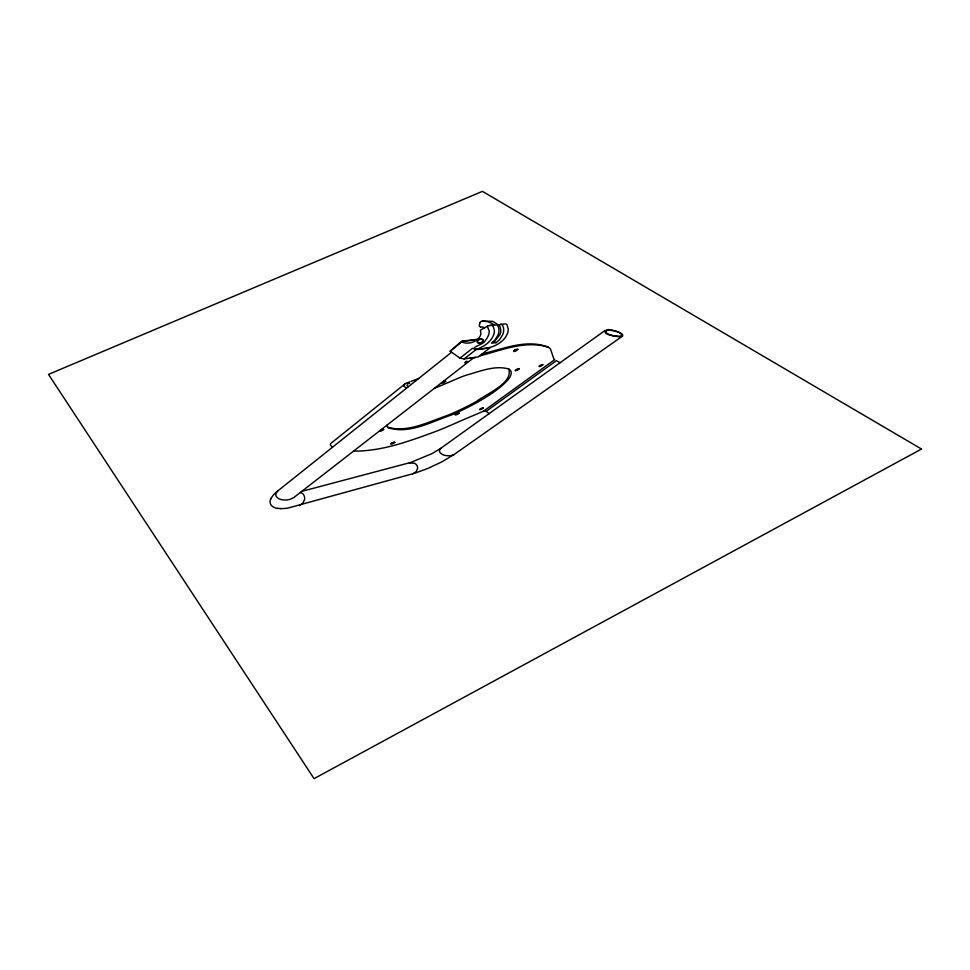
<?xml version="1.0" encoding="UTF-8"?>
<svg xmlns="http://www.w3.org/2000/svg" width="970" height="970" viewBox="0 0 970 970"><rect width="100%" height="100%" fill="white"/><g stroke="black" fill="none" stroke-linecap="round" stroke-linejoin="round"><path stroke-width="1.45" d="M462.266 341.185L462.266 341.149A2.255 1.14 -12.3 0 1 462.156 341.464L477.058 339.755M483.133 340.615L482.551 339.379A2.861 1.467 -11.8 0 0 480.32 338.991L479.701 339.112A2.437 1.237 -11.8 0 0 478.598 339.561L477.155 341.294A6.341 3.237 -11.7 0 0 477.191 342.143C478.452 344.544 482.902 343.041 483.096 340.591A4.632 2.364 -11.8 0 0 482.733 339.742L480.623 339.136M483.096 340.579L482.975 341.161A4.729 2.413 -11.8 0 1 482.454 341.913L480.623 342.98L478.343 342.786A3.868 1.976 -11.8 0 1 477.676 342.046L477.64 341.925A5.093 2.595 -11.8 0 1 477.931 340.628L478.562 339.973M459.174 413.159L458.531 412.978A5.48 3.019 -12.6 0 0 455.779 414.19L455.548 414.311A2.158 1.188 -12.6 0 0 455.16 414.651L455.269 414.99A3.929 2.158 -12.7 0 0 458.943 413.171M518.004 349.333L516.937 349.164A5.444 2.825 -10.9 0 0 514.088 350.546A3.225 1.673 -11 0 0 513.615 350.897L513.773 351.516A4.135 2.146 -11 0 0 517.701 349.406M519.326 368.758L518.501 368.6A5.396 2.861 -10.9 0 0 515.822 369.849L515.664 369.897A2.874 1.528 -10.9 0 0 515.24 370.285L515.397 370.758A4.038 2.134 -11 0 0 519.096 368.782M479.871 322.84L479.216 325.896A3.456 1.734 -11.7 0 0 479.532 326.453L480.489 326.854M542.957 364.744L542.182 364.562A5.396 2.861 -10.3 0 0 539.562 365.836A3.007 1.588 -10.3 0 0 539.065 366.187L539.199 366.648A4.062 2.146 -10.4 0 0 542.739 364.72M445.885 381.258L444.903 380.98A3.589 1.904 -12.8 0 0 443.993 381.222A6.39 3.395 -12.8 0 0 442.975 381.634M483.472 407.958L482.745 407.812A5.42 2.983 -11.9 0 0 480.162 409.025L480.029 409.061A2.267 1.249 -12 0 0 479.629 409.413L479.738 409.74A3.916 2.146 -12 0 0 483.242 407.958M270.836 498.968L270.945 498.725A20.261 11.519 -17.7 0 1 271.867 497.064L273.322 495.124A33.004 18.866 -17.5 0 1 278.075 490.674L451.571 352.231M383.756 429.48L382.859 429.237A6.087 3.346 -14.6 0 0 380.798 429.977M464.109 358.949L476.003 349.637L490.068 347.781L478.246 356.936L464.109 358.949L460.01 358.124L450.153 351.237L461.138 341.634A4.814 2.449 -12.2 0 1 461.696 341.234L477.191 339.282M394.948 442.356L394.184 442.138A5.662 3.165 -14.4 0 0 391.419 443.326M494.409 341.501L499.902 334.686A35.308 17.836 -12.1 0 0 500.835 331.049L500.423 327.654A28.312 14.307 -12 0 0 499.174 325.399L492.724 321.349L482.587 321.094L487.51 321.628L491.766 323.325A22.371 11.288 -11.9 0 1 493.924 325.059M330.491 443.714L404.805 384.035A3.771 1.988 -13.7 0 0 404.163 386.412M450.153 351.237L462.011 341.743A10.67 5.408 -12 0 0 464.691 342.871C470.462 344.023 477.07 341.367 480.077 336.238A20.431 10.318 -12.2 0 0 480.902 333.365L480.417 330.564A4.389 2.207 -11.7 0 1 480.683 329.994L488.019 325.92A5.832 2.934 -11.6 0 1 490.202 325.435M491.632 325.387A3.698 1.855 -11.6 0 0 490.929 325.374A4.535 2.279 -11.6 0 0 490.396 325.411L496.87 324.926A2.571 1.297 -11.4 0 1 497.683 325.496L498.883 328.442L498.895 331.861A42.741 21.57 -12.3 0 1 497.804 335.499L494.809 340.191L491.511 343.222L496.3 342.616L499.586 339.609L502.569 334.941A42.219 21.316 -12.2 0 0 503.636 331.34L503.612 327.945L502.399 325.011A2.558 1.285 -11.3 0 0 501.587 324.453L500.617 324.392A1.916 0.97 -11.3 0 0 499.332 324.792M278.05 490.662L276.147 493.063A10.112 5.711 -17.7 0 0 275.916 495.5L276.401 496.628A14.562 8.221 -17.6 0 0 285.156 500.023L286.671 499.974A10.33 5.844 -17.7 0 0 290.697 499.089L293.861 497.513L473.978 357.542M460.01 358.124L472.548 348.254L476.161 349.527M621.624 335.826L621.891 334.662L620.206 333.183A24.274 12.622 -8.9 0 0 611.827 330.479M280.281 508.607A29.015 16.381 -17.6 0 0 288.151 508.037L414.493 473.287L427.964 468.389L441.883 461.853L453.669 454.809L622.497 336.117L622.704 334.662L620.63 333.001A27.293 14.21 -9 0 0 611.621 330.164M611.646 330.139C606.238 327.86 601.364 332.819 609.099 334.674A29.67 15.096 -8.3 0 0 613.986 336.129L619.272 336.76L622.497 336.117M353.565 451.123C381.962 451.353 409.243 441.18 435.554 431.529A253.485 122.123 -14.6 0 0 460.204 421.101L483.23 411.328L554.743 359.627A15.156 7.942 -9.7 0 1 553.821 358.815L550.439 348.909A18.272 9.554 -10.5 0 0 548.22 347.199C526.916 338.578 503.139 348.957 482.102 353.953M605.001 330.515L440.428 448.564L432.087 453.572L410.698 462.472L301.779 491.366M440.732 448.346L439.592 449.656L439.555 451.62A10.003 5.687 -13 0 0 440.659 453.184L441.896 454.13A15.459 8.778 -12.9 0 0 445.303 455.524L450.128 455.888L453.899 454.651M391.383 443.314L391.068 443.532A1.601 0.897 -14.5 0 0 390.692 443.896L390.849 444.151A4.001 2.231 -14.5 0 0 394.729 442.32M465.467 361.628L466.631 361.155M434.22 388.449L461.781 376.748A142.905 81.795 -11.2 0 1 466.788 375.002C480.223 371.352 494.858 364.987 508.85 369.024C514.318 372.116 509.177 378.773 506.195 381.731C497.949 390.134 487.752 396.293 477.616 402.138A166.282 83.25 -14 0 1 451.474 414.966C431.686 421.55 409 434.754 388.061 427.637M418.688 378.47L410.953 381.38M415.512 380.992L414.639 381.319M409.546 381.889L407.436 382.653A6.305 3.322 -13.7 0 0 404.926 383.926M409.825 383.089L408.515 383.562A3.043 1.601 -13.7 0 0 407.254 384.205M473.324 358.051L475.409 357.348M479.459 356.002C501.405 350.303 525.546 339.985 548.208 347.199M299.318 505.588L302.749 503.357L304.556 499.514A20.443 11.64 -17.9 0 0 304.337 496.252L303.671 494.845A13.41 7.639 -17.7 0 0 302.058 493.196L300.361 492.469M412.686 473.821L416.082 471.759L417.609 468.425A15.035 8.633 -14.4 0 0 417.039 465.673L416.191 464.521A9.688 5.565 -14.3 0 0 414.433 463.26L409.364 462.848M493.342 341.634L496.3 342.616M467.152 361.81L467.019 361.81A1.455 0.752 -12.2 0 0 466.23 362.137L466.315 362.416A1.516 0.788 -12.2 0 0 467.043 362.089M500.617 324.392L505.976 323.847M280.233 508.559L279.19 508.486M278.875 508.45L277.687 508.292M611.852 330.455C605.353 328.139 603.595 334.068 611.027 335.05A27.063 13.774 -8.4 0 0 613.889 335.814L620.133 336.311A2.219 1.14 -8.5 0 0 621.661 335.85M477.01 349.079C467.976 347.599 484.442 344.811 485.339 340.409A29.767 15.047 -12.3 0 0 487.122 338.081L488.65 334.868A36.072 18.2 -12.4 0 0 489.171 330.916L487.267 326.162M560.066 362.756L556.428 360.658L486.176 411.328L489.147 413.632M387.648 427.152C407.655 433.141 428.679 421.623 447.473 415.439A164.112 82.171 -14 0 0 476.597 401.35C485.485 394.317 513.542 383.271 508.741 368.976M441.12 383.271L441.326 383.344A3.941 2.085 -12.8 0 0 445.582 381.246M406.903 385.454L408.358 386.703M404.247 386.375L406.406 388.267M332.334 447.352L330.54 445.06A5.929 3.249 -15.9 0 1 330.285 444.527M506.886 324.562L508.231 328.915A39.127 19.776 -12 0 1 507.371 333.813L505.6 337.099A32.543 16.466 -11.9 0 1 503.66 339.476C496.992 346.787 486.71 348.921 477.179 349.018C483.933 346.666 490.565 342.192 493.451 335.414A40.619 20.503 -12.4 0 0 494.373 330.406L493.075 325.956M478.598 339.985A2.534 1.285 -11.8 0 1 480.623 339.112M277.529 508.486A16.708 9.482 -17.8 0 1 270.691 498.98M388.036 427.637A12.028 6.572 -14.2 0 1 386.981 425.163M480.114 322.792A2.74 1.37 -11.7 0 1 482.296 320.997M480.489 326.841A9.324 4.704 -11.9 0 1 484.442 327.678M483.242 411.341A2.534 1.394 -11.9 0 1 485.279 411.025M492.772 325.665A2.51 1.261 -11.5 0 1 493.099 325.92M472.499 357.772A8.633 4.45 -12 0 1 470.001 358.1M467.649 361.507A2.279 1.188 -12.2 0 1 464.63 362.756M515.713 349.588A6.426 3.322 -11.1 0 1 514.439 350.243M443.775 381.307A6.05 3.189 -12.9 0 1 442.963 381.731M383.514 429.48A4.074 2.231 -14.7 0 1 379.355 431.347M921.5 449.049L314.062 778.643L48.5 374.384L482.429 191.357L921.5 449.049"/></g></svg>
